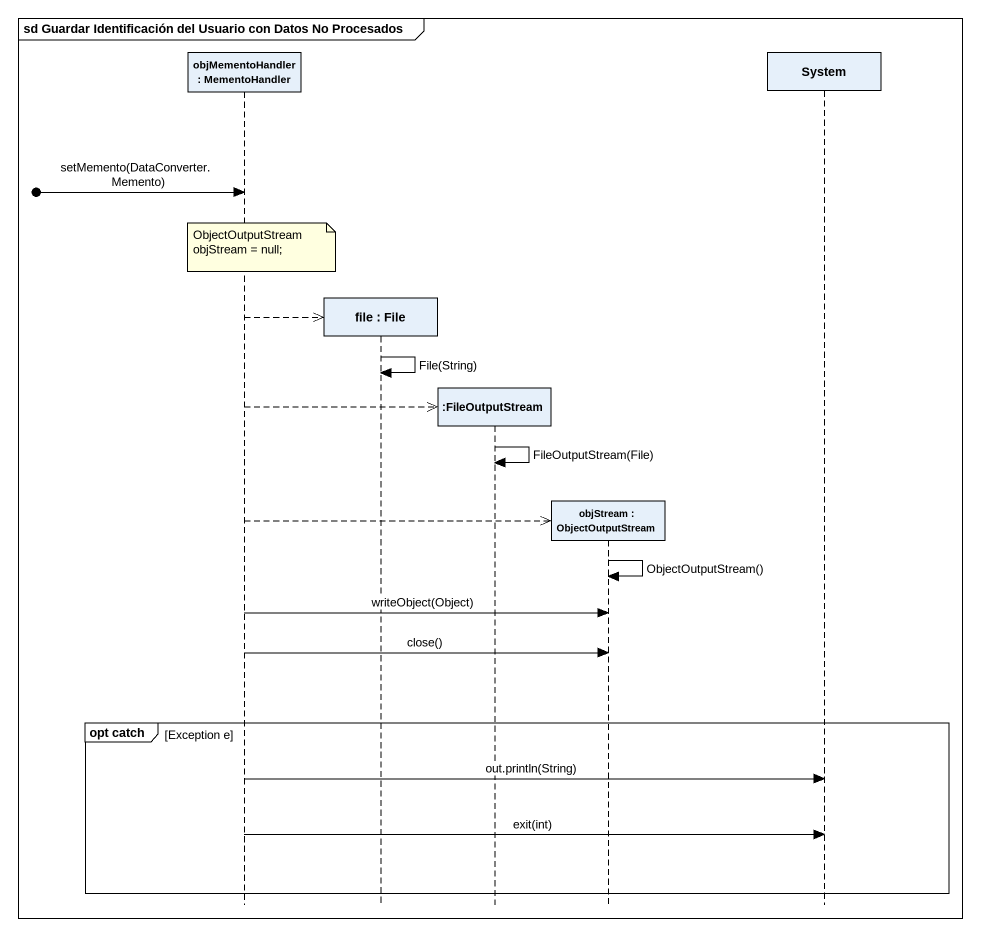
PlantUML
@startuml
mainframe sd Guardar Identificación del Usuario con Datos No Procesados
hide footbox
participant "objMementoHandler : MementoHandler" as objMementoHandler
participant "file : File" as file_
participant ":FileOutputStream" as FileOutputStream
participant "objStream : ObjectOutputStream" as objStream
participant System

[o-> objMementoHandler : setMemento(DataConverter.Memento)
note over objMementoHandler : ObjectOutputStream objStream = null;
objMementoHandler -->> file_ **
file_ -> file_ : File(String)
objMementoHandler -->> FileOutputStream **
FileOutputStream -> FileOutputStream : FileOutputStream(File)
objMementoHandler -->> objStream **
objStream -> objStream : ObjectOutputStream()
objMementoHandler -> objStream : writeObject(Object)
objMementoHandler -> objStream : close()
group opt catch [Exception e]
  objMementoHandler -> System : out.println(String)
  objMementoHandler -> System : exit(int)
end
@enduml
